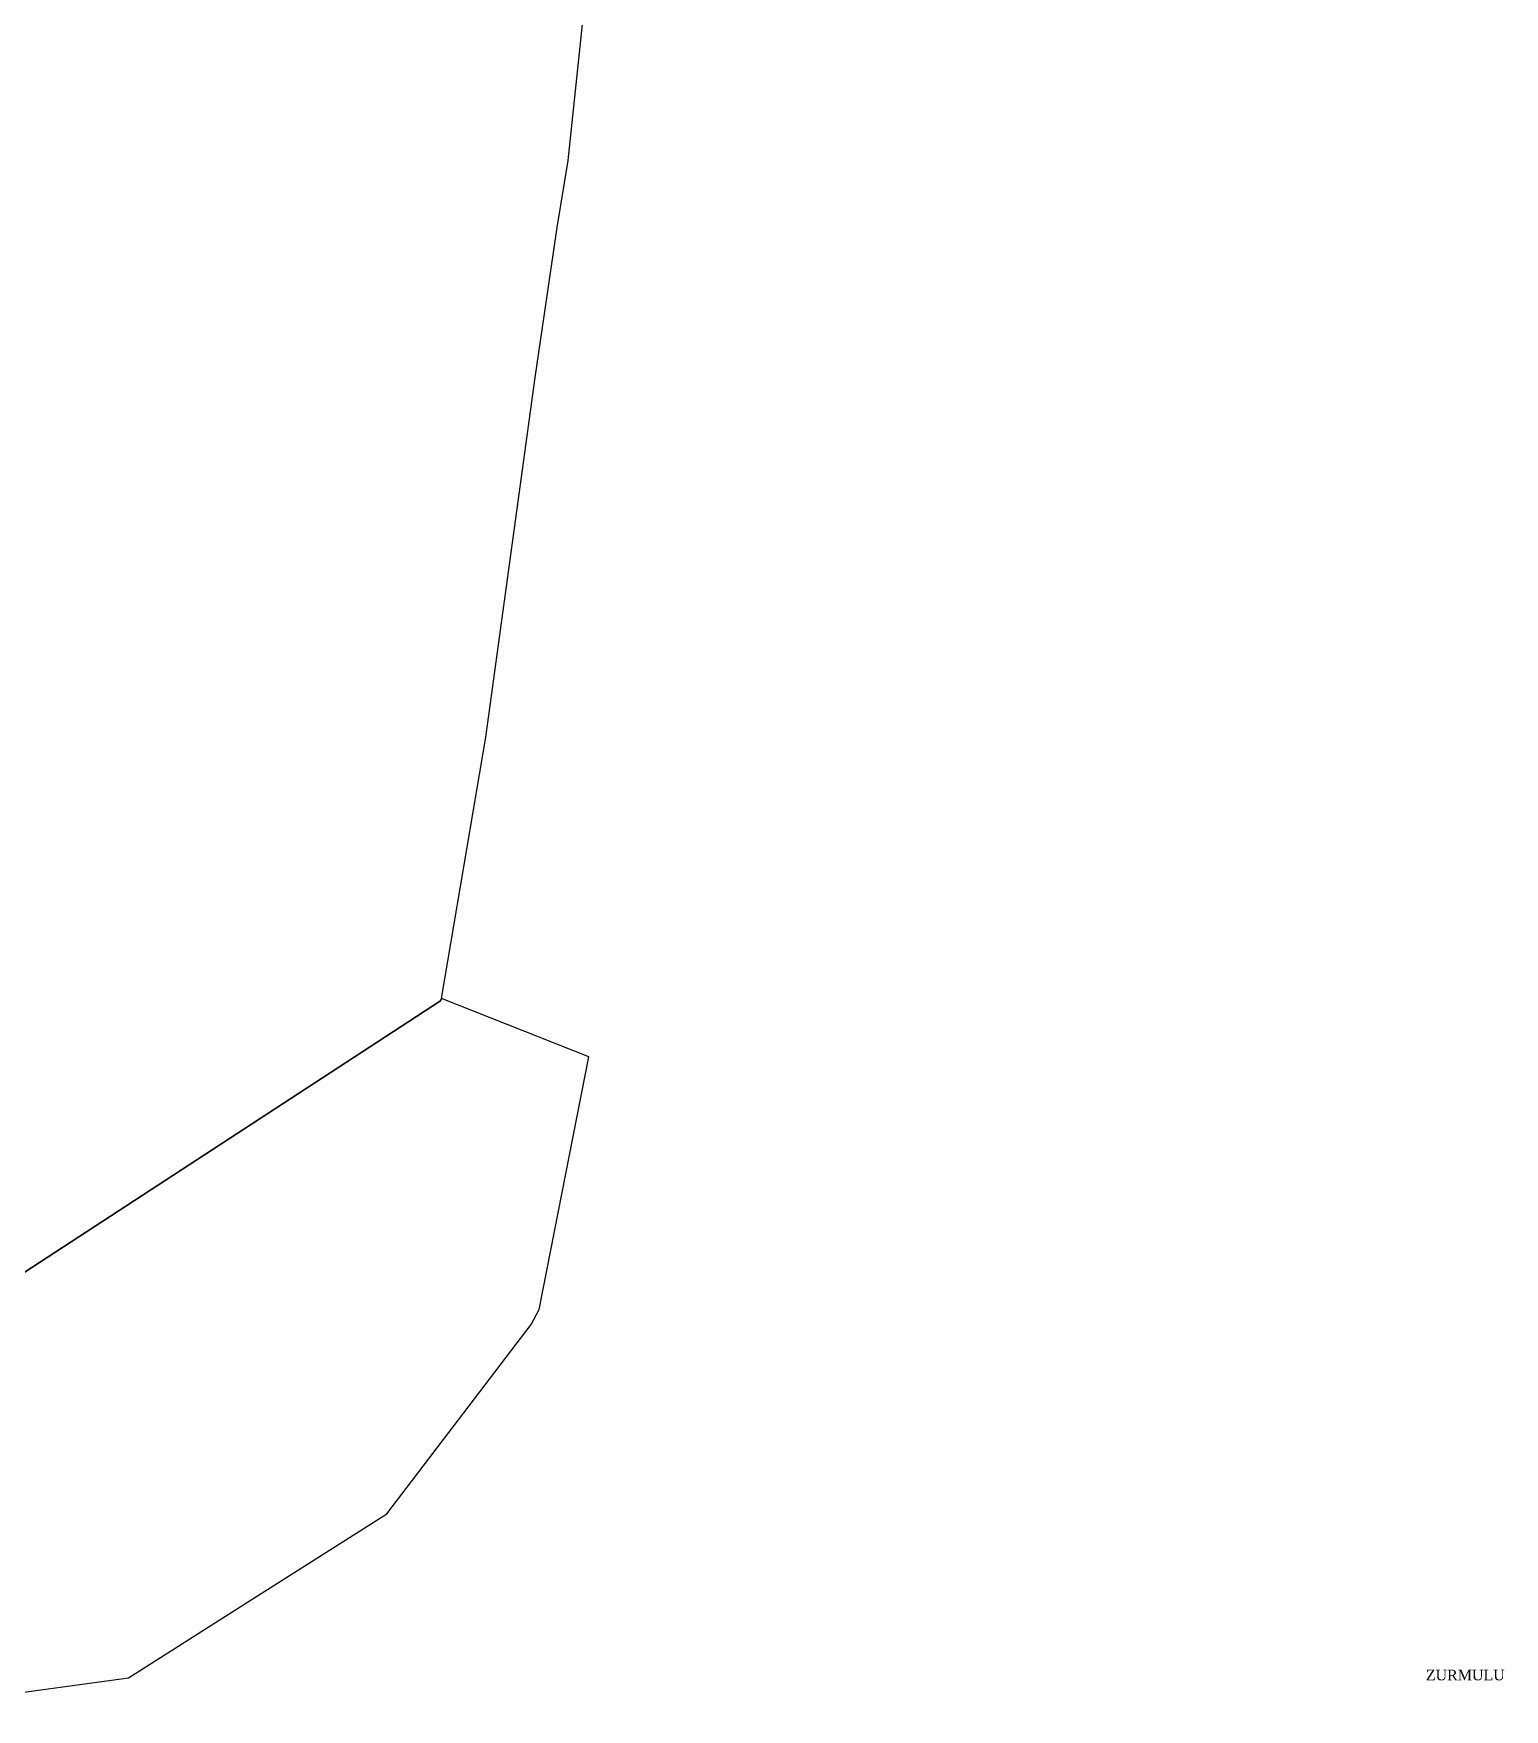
# Model space of a CAD drawing. Extents: x 1204521 to 1207304, y 6151741 to 6153999.
# Drawn here: x 1205646 to 1206202, y 6152615 to 6153249 of the extents above; entities that cross this region are included whole.
import ezdxf

# ---------------------------------------------------------------- set-up
doc = ezdxf.new("R2010")
doc.units = 0
doc.linetypes.add('CONTINU', pattern=[0])
for name, color, linetype in [('1LIEUDIT', 7, 'CONTINU'), ('1PARCELLE', 7, 'CONTINU'), ('3LIEUDITTEX', 7, 'CONTINU')]:
    doc.layers.add(name, color=color, linetype=linetype)
doc.styles.get("Standard").update_dxf_attribs({"font": 'Times New Roman'})

msp = doc.modelspace()

# ---------------------------------------------------------------- linework, layer by layer
at = {"layer": '1LIEUDIT'}
msp.add_lwpolyline([(1205594.14, 6152614.68), (1205681.84, 6152626.61), (1205726.8, 6152655.24), (1205779.55, 6152688.73), (1205834.11, 6152760.29), (1205837.1, 6152766), (1205855.9, 6152861.65), (1205800.23, 6152883.71), (1205800.23, 6152883.71), (1205817, 6152982.51), (1205835.68, 6153118.61), (1205843.96, 6153175.3), (1205848.16, 6153200.68), (1205866.28, 6153373.31)], dxfattribs=at)
msp.add_lwpolyline([(1205594.14, 6152614.68), (1205681.84, 6152626.61), (1205726.8, 6152655.24), (1205779.55, 6152688.73), (1205834.11, 6152760.29), (1205837.1, 6152766), (1205855.9, 6152861.65), (1205800.23, 6152883.71), (1205800.23, 6152883.71), (1205817, 6152982.51), (1205835.68, 6153118.61), (1205843.96, 6153175.3), (1205848.16, 6153200.68), (1205866.28, 6153373.31)], dxfattribs=at)
at = {"layer": '1PARCELLE'}
for points in [[(1205582.65, 6152741.11), (1205799.75, 6152882.76), (1205800.23, 6152883.71), (1205800.23, 6152883.71), (1205817, 6152982.51), (1205835.68, 6153118.61), (1205843.96, 6153175.3), (1205848.16, 6153200.68), (1205866.28, 6153373.31)], [(1205594.14, 6152614.68), (1205681.84, 6152626.61), (1205726.8, 6152655.24), (1205779.55, 6152688.73), (1205834.11, 6152760.29), (1205837.1, 6152766), (1205855.9, 6152861.65), (1205800.23, 6152883.71), (1205817, 6152982.51), (1205835.68, 6153118.61), (1205843.96, 6153175.3), (1205848.16, 6153200.68), (1205866.28, 6153373.31)], [(1205594.14, 6152614.68), (1205681.84, 6152626.61), (1205726.8, 6152655.24), (1205779.55, 6152688.73), (1205834.11, 6152760.29), (1205837.1, 6152766), (1205855.9, 6152861.65), (1205800.23, 6152883.71), (1205799.75, 6152882.76), (1205582.65, 6152741.11)]]:
    msp.add_lwpolyline(points, dxfattribs=at)

# ---------------------------------------------------------------- texts
at = {"layer": '3LIEUDITTEX'}
msp.add_text('ZURMULU', height=4, dxfattribs=at).set_placement((1206172.51, 6152625.71))

doc.saveas('drawing.dxf')
